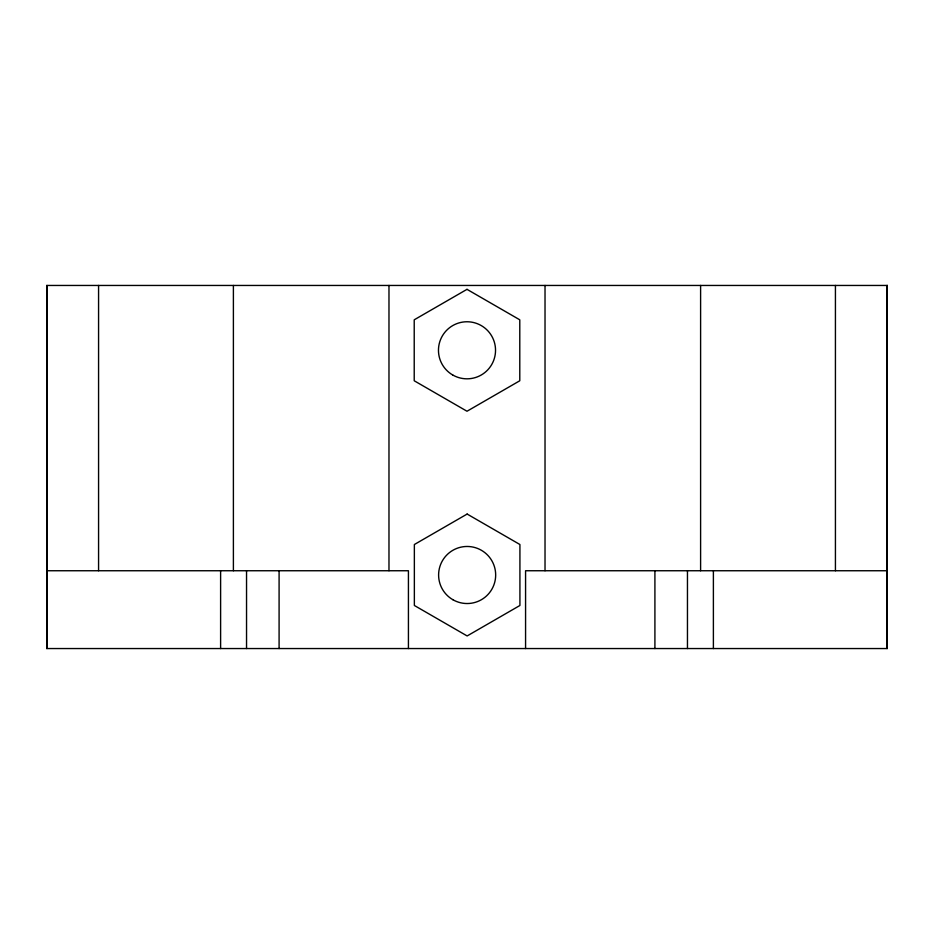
<?xml version="1.0" encoding="UTF-8"?>
<svg xmlns="http://www.w3.org/2000/svg" width="934" height="934" viewBox="0 0 934 934"><rect width="100%" height="100%" fill="white"/><g stroke="black" fill="none" stroke-linecap="round" stroke-linejoin="round"><path stroke-width="1.4" d="M46.7 570.744L408.427 570.744L408.427 648.546M887.3 570.744L525.573 570.744L525.573 648.546M887.09 285.454L887.09 648.546M835.428 285.454L835.428 570.744M713.389 570.744L713.389 648.546M700.605 285.454L700.605 570.744M687.459 570.744L687.459 648.546M654.909 570.744L654.909 648.546M545.024 285.454L545.024 570.744M388.976 285.454L388.976 570.744M279.091 570.744L279.091 648.546M246.541 570.744L246.541 648.546M233.395 285.454L233.395 570.744M220.611 570.744L220.611 648.546M98.572 285.454L98.572 570.744M46.91 285.454L46.91 648.546M467 289.342L414.217 319.813L414.217 380.768L467 411.24L519.783 380.768L519.783 319.813L467 289.342M467.14 514.05L414.357 544.522L414.357 605.477L467.14 635.949L519.923 605.477L519.923 544.522L467.14 514.05M887.3 285.454L46.7 285.454L46.7 648.546L887.3 648.546L887.3 285.454M452.733 375.001A28.534 28.534 0 0 0 495.534 350.285A28.534 28.534 0 0 0 452.733 325.581A28.534 28.534 0 0 0 452.733 375.001M452.873 599.71A28.534 28.534 0 0 0 495.674 575.005A28.534 28.534 0 0 0 452.873 550.289A28.534 28.534 0 0 0 452.873 599.71"/></g></svg>
